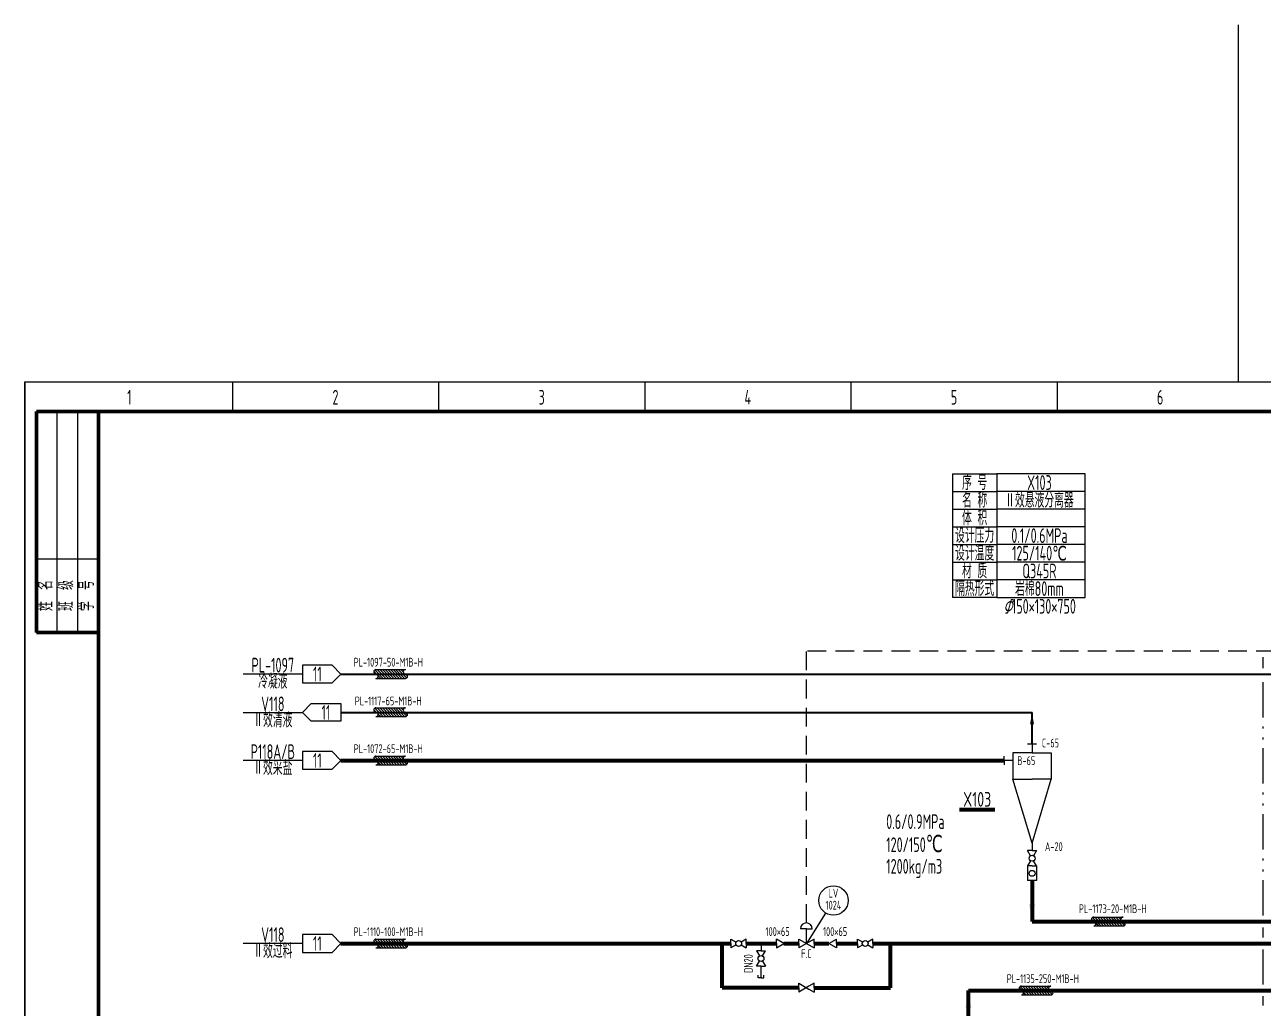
# Model space of a CAD drawing. Header units: millimetres. Extents: x 2658 to 4453, y -1069 to 608.
# Drawn here: x 2657.7 to 3078.2, y 273.8 to 607.6 of the extents above; entities that cross this region are included whole.
import ezdxf

# ---------------------------------------------------------------- set-up
doc = ezdxf.new("R2010")
doc.units = ezdxf.units.MM
doc.header["$MEASUREMENT"] = 0
doc.linetypes.add('ACAD_ISO12W100', pattern=[22.4, 12, -3, 0.7, -3, 0.7, -3])
doc.linetypes.add('HIDDEN', pattern=[9.525, 6.35, -3.175])
for name, color, linetype, lineweight in [('0-图框', 7, 'Continuous', 15), ('1-主物流管线（粗）', 7, 'Continuous', 70), ('2-辅助物流（中）', 7, 'Continuous', 35), ('细实线', 7, 'Continuous', 18)]:
    doc.layers.add(name, color=color, linetype=linetype, lineweight=lineweight)
doc.styles.add('国标汉字', font='gbenor.shx', dxfattribs={"width": 0.7, "height": 5, "bigfont": 'gbcbig.shx'})

msp = doc.modelspace()

# ---------------------------------------------------------------- hatches: boundary and pattern name
h = msp.add_hatch()
h.set_pattern_fill('ANSI31', color=256, scale=0.2, angle=90)
h.set_pattern_definition([(135, (-3527.9154, -1566.13455), (-0.449012806, -0.449012806), [])])
h.paths.add_polyline_path([(2776.9, 388.7, 1), (2776.9, 387.2, -1), (2776.9, 385.7), (2786.9, 385.7, 1), (2786.9, 387.2, -1), (2786.9, 388.7)])
h = msp.add_hatch()
h.set_pattern_fill('ANSI31', color=256, scale=0.2, angle=90)
h.set_pattern_definition([(135, (-3527.9154, -1579.10104), (-0.449012806, -0.449012806), [])])
h.paths.add_polyline_path([(2776.9, 375.73, 1), (2776.9, 374.23, -1), (2776.9, 372.73), (2786.9, 372.73, 1), (2786.9, 374.23, -1), (2786.9, 375.73)])
h = msp.add_hatch()
h.set_pattern_fill('ANSI31', color=256, scale=0.2, angle=90)
h.set_pattern_definition([(135, (-3527.9154, -1595.4839), (-0.449012806, -0.449012806), [])])
h.paths.add_polyline_path([(2776.9, 359.35, 1), (2776.9, 357.85, -1), (2776.9, 356.35), (2786.9, 356.35, 1), (2786.9, 357.85, -1), (2786.9, 359.35)])
h = msp.add_hatch()
h.set_pattern_fill('ANSI31', color=256, scale=0.2, angle=90)
h.set_pattern_definition([(135, (-3284.23936, -1650.1568), (-0.449012806, -0.449012806), [])])
h.paths.add_polyline_path([(3020.58, 304.68, 1), (3020.58, 303.18, -1), (3020.58, 301.68), (3030.58, 301.68, 1), (3030.58, 303.18, -1), (3030.58, 304.68)])
h = msp.add_hatch()
h.set_pattern_fill('ANSI31', color=256, scale=0.2, angle=90)
h.set_pattern_definition([(135, (-3527.9154, -1657.6055), (-0.449012806, -0.449012806), [])])
h.paths.add_polyline_path([(2776.9, 297.23, 1), (2776.9, 295.73, -1), (2776.9, 294.23), (2786.9, 294.23, 1), (2786.9, 295.73, -1), (2786.9, 297.23)])
h = msp.add_hatch()
h.set_pattern_fill('ANSI31', color=256, scale=0.2, angle=90)
h.set_pattern_definition([(135, (-3308.79195, -1673.5391), (-0.449012806, -0.449012806), [])])
h.paths.add_polyline_path([(2996.03, 281.29, 1), (2996.03, 279.79, -1), (2996.03, 278.29), (3006.03, 278.29, 1), (3006.03, 279.79, -1), (3006.03, 281.29)])

# ---------------------------------------------------------------- linework, layer by layer
for p, q in [((3069.65, 607.55), (3069.65, 486.32)), ((2657.65, 486.32), (3498.65, 486.32)), ((2658.15, 486.32), (3458.15, 486.32)), ((2752, 387.2), (2731.77, 387.2)), ((2752, 387.2), (2750.49, 387.2)), ((2752, 390.2), (2752, 384.2)), ((2762, 390.2), (2752, 390.2)), ((2765, 387.2), (2762, 390.2)), ((2762, 384.2), (2765, 387.2)), ((2776.9, 388.7), (2786.9, 388.7)), ((2752, 384.2), (2762, 384.2)), ((2776.9, 385.7), (2786.9, 385.7)), ((2751.92, 374.15), (2754.92, 377.15)), ((2754.92, 377.15), (2764.92, 377.15)), ((2764.92, 377.15), (2764.92, 371.15)), ((2776.9, 375.73), (2786.9, 375.73)), ((2752, 374.06), (2731.77, 374.06)), ((2754.92, 371.15), (2751.92, 374.15)), ((2764.92, 371.15), (2754.92, 371.15)), ((2764.92, 374.15), (2766.43, 374.15)), ((2776.9, 372.73), (2786.9, 372.73)), ((2998.16, 363.5), (3001.16, 363.5)), ((2999.66, 363.5), (2999.66, 360.5)), ((2752, 357.85), (2731.77, 357.85)), ((2752, 357.85), (2750.49, 357.85)), ((2752, 360.85), (2752, 354.85)), ((2762, 360.85), (2752, 360.85)), ((2765, 357.85), (2762, 360.85)), ((2762, 354.85), (2765, 357.85)), ((2776.9, 359.35), (2786.9, 359.35)), ((2990.16, 357.85), (2990.16, 359.35)), ((2993.16, 357.85), (2990.16, 357.85)), ((2990.16, 357.85), (2990.16, 356.35)), ((2999.66, 360.5), (2993.16, 360.5)), ((2993.16, 360.5), (2993.16, 351.5)), ((2999.66, 360.5), (3006.16, 360.5)), ((3006.16, 360.5), (3006.16, 351.5)), ((2752, 354.85), (2762, 354.85)), ((2776.9, 356.35), (2786.9, 356.35)), ((2993.16, 351.5), (2999.66, 351.5)), ((2999.66, 329.84), (2993.16, 351.5)), ((3006.16, 351.5), (2999.66, 351.5)), ((2999.66, 329.84), (3006.16, 351.5)), ((2999.66, 329.84), (2999.66, 327.26)), ((2999.66, 327.26), (2998.16, 327.26)), ((2999.16, 325.53), (2998.16, 327.26)), ((2999.16, 323.8), (2998.16, 322.07)), ((2999.66, 327.26), (3001.16, 327.26)), ((3001.16, 327.26), (3000.16, 325.53)), ((3001.16, 322.07), (3000.16, 323.8)), ((2999.66, 322.07), (2998.16, 322.07)), ((2998.16, 322.07), (2998.16, 317.07)), ((2999.66, 322.07), (3001.16, 322.07)), ((3001.16, 322.07), (3001.16, 317.07)), ((3001.16, 317.07), (2998.16, 317.07)), ((2929.56, 306.08), (2923.03, 295.73)), ((3020.58, 304.68), (3030.58, 304.68)), ((2752, 298.73), (2752, 292.73)), ((2762, 298.73), (2752, 298.73)), ((2765, 295.73), (2762, 298.73)), ((2923.03, 300.73), (2921.03, 300.73)), ((2923.03, 295.73), (2923.03, 300.73)), ((2923.03, 300.73), (2925.03, 300.73)), ((3020.58, 301.68), (3030.58, 301.68)), ((2752, 295.73), (2750.49, 295.73)), ((2762, 292.73), (2765, 295.73)), ((2776.9, 297.23), (2786.9, 297.23)), ((2897.43, 295.73), (2897.43, 297.23)), ((2897.43, 297.23), (2899.16, 296.23)), ((2897.43, 295.73), (2897.43, 294.23)), ((2899.16, 295.23), (2897.43, 294.23)), ((2902.63, 297.23), (2900.9, 296.23)), ((2900.9, 295.23), (2902.63, 294.23)), ((2902.63, 295.73), (2902.63, 297.23)), ((2902.63, 295.73), (2902.63, 294.23)), ((2902.63, 295.73), (2905.13, 295.73)), ((2907.63, 295.73), (2907.63, 293.23)), ((2912.84, 295.72), (2912.84, 297.22)), ((2915.43, 295.73), (2912.84, 297.22)), ((2912.84, 295.73), (2912.84, 294.23)), ((2912.84, 294.23), (2915.43, 295.73)), ((2920.43, 295.73), (2920.43, 297.23)), ((2920.43, 297.23), (2923.9, 295.23)), ((2923.9, 296.23), (2920.43, 294.23)), ((2920.43, 295.73), (2920.43, 294.23)), ((2923.02, 295.73), (2923.04, 295.73)), ((2925.63, 297.23), (2923.9, 296.23)), ((2923.9, 295.23), (2925.63, 294.23)), ((2925.63, 295.73), (2925.63, 297.23)), ((2925.63, 295.73), (2925.63, 294.23)), ((2930.63, 295.73), (2933.22, 297.22)), ((2933.22, 294.23), (2930.63, 295.73)), ((2933.22, 295.72), (2933.22, 297.22)), ((2933.22, 295.73), (2933.22, 294.23)), ((2940.43, 295.73), (2940.43, 297.23)), ((2940.43, 297.23), (2942.16, 296.23)), ((2940.43, 295.73), (2940.43, 294.23)), ((2942.16, 295.23), (2940.43, 294.23)), ((2945.63, 297.23), (2943.9, 296.23)), ((2943.9, 295.23), (2945.63, 294.23)), ((2945.63, 295.73), (2945.63, 297.23)), ((2945.63, 295.73), (2945.63, 294.23)), ((2752, 292.73), (2762, 292.73)), ((2776.9, 294.23), (2786.9, 294.23)), ((2907.63, 293.23), (2906.13, 293.23)), ((2906.13, 293.23), (2907.13, 291.49)), ((2907.63, 293.23), (2909.13, 293.23)), ((2908.13, 291.49), (2909.13, 293.23)), ((2906.13, 288.03), (2907.13, 289.76)), ((2907.63, 288.03), (2906.13, 288.03)), ((2907.63, 288.03), (2909.13, 288.03)), ((2907.63, 284.03), (2907.63, 288.03)), ((2908.13, 289.76), (2909.13, 288.03)), ((2906.63, 284.03), (2906.63, 285.03)), ((2907.63, 284.03), (2906.63, 284.03)), ((2907.63, 284.03), (2908.63, 284.03)), ((2908.63, 284.03), (2908.63, 285.03)), ((2920.43, 280.73), (2920.43, 282.23)), ((2920.43, 282.23), (2923.9, 280.23)), ((2925.63, 282.23), (2923.9, 281.23)), ((2925.63, 280.73), (2925.63, 282.23)), ((2923.9, 281.23), (2920.43, 279.23)), ((2920.43, 280.73), (2920.43, 279.23)), ((2923.9, 280.23), (2925.63, 279.23)), ((2925.63, 280.73), (2925.63, 279.23)), ((2996.03, 281.29), (3006.03, 281.29)), ((2996.03, 278.29), (3006.03, 278.29))]:
    msp.add_line(p, q)
at = {"linetype": 'HIDDEN'}
for p in [(2923.03, 302.73), (3244.04, 394.95)]:
    msp.add_line(p, (2923.03, 394.95), dxfattribs=at)
at = {"linetype": 'ACAD_ISO12W100'}
for p, q in [((3078.15, 389.2), (3078.15, 392.95)), ((3078.15, 305.18), (3078.15, 385.2)), ((3078.15, 297.73), (3078.15, 301.18)), ((3078.15, 281.8), (3078.15, 293.73)), ((3078.15, 274.73), (3078.15, 277.8))]:
    msp.add_line(p, q, dxfattribs=at)
at = {"lineweight": 70}
msp.add_line((2975.03, 341.16), (2987.03, 341.16), dxfattribs=at)
at = {"linetype": 'ByBlock'}
msp.add_line((2750.49, 295.73), (2731.77, 295.73), dxfattribs=at)
for centre, radius in [((2999.66, 324.66), 1), ((2999.66, 319.55), 1), ((2932.22, 310.31), 5), ((2900.03, 295.73), 1), ((2943.03, 295.73), 1), ((2907.63, 290.63), 1)]:
    msp.add_circle(centre, radius)
for centre, radius, start, end in [((2776.9, 387.95), 0.75, 90, 270), ((2776.9, 386.45), 0.75, 270, 90), ((2786.9, 387.95), 0.75, 90, 270), ((2786.9, 386.45), 0.75, 270, 90), ((2776.9, 374.98), 0.75, 90, 270), ((2786.9, 374.98), 0.75, 90, 270), ((2776.9, 373.48), 0.75, 270, 90), ((2786.9, 373.48), 0.75, 270, 90), ((2776.9, 358.6), 0.75, 90, 270), ((2776.9, 357.1), 0.75, 270, 90), ((2786.9, 358.6), 0.75, 90, 270), ((2786.9, 357.1), 0.75, 270, 90), ((3020.58, 303.93), 0.75, 90, 270), ((3020.58, 302.43), 0.75, 270, 90), ((3030.58, 303.93), 0.75, 90, 270), ((3030.58, 302.43), 0.75, 270, 90), ((2923.03, 300.73), 2, 0, 180), ((2776.9, 296.48), 0.75, 90, 270), ((2776.9, 294.98), 0.75, 270, 90), ((2786.9, 296.48), 0.75, 90, 270), ((2786.9, 294.98), 0.75, 270, 90), ((2996.03, 280.54), 0.75, 90, 270), ((2996.03, 279.04), 0.75, 270, 90), ((3006.03, 280.54), 0.75, 90, 270), ((3006.03, 279.04), 0.75, 270, 90)]:
    msp.add_arc(centre, radius, start, end)
for points in [[(2998.99, 370.15), (2999.66, 374.15), (3000.32, 370.15)], [(2998.66, 309.18), (2999.66, 303.18), (3000.66, 309.18)], [(2977.05, 273.8), (2978.05, 279.8), (2979.05, 273.8)]]:
    msp.add_solid(points)
at = {"layer": '0-图框', "color": 7, "lineweight": 18}
for p, q in [((2657.65, 486.32), (3498.65, 486.32)), ((2657.65, 486.32), (2657.65, -107.68)), ((2728.15, 486.32), (2728.15, 476.32)), ((2798.15, 486.32), (2798.15, 476.32)), ((2868.15, 486.32), (2868.15, 476.32)), ((2938.15, 486.32), (2938.15, 476.32)), ((3008.15, 486.32), (3008.15, 476.32))]:
    msp.add_line(p, q, dxfattribs=at)
at = {"layer": '0-图框', "lineweight": 60}
for p, q in [((2682.65, 476.32), (2661.65, 476.32)), ((2661.65, 476.32), (2661.65, 401.32)), ((2661.65, 401.32), (2682.65, 401.32))]:
    msp.add_line(p, q, dxfattribs=at)
at = {"layer": '0-图框', "lineweight": -3}
for p, q in [((2668.65, 401.32), (2668.65, 476.32)), ((2675.65, 401.32), (2675.65, 476.32)), ((2661.65, 426.32), (2682.65, 426.32))]:
    msp.add_line(p, q, dxfattribs=at)
at = {"layer": '0-图框', "color": 7, "lineweight": 18}
msp.add_lwpolyline([(2657.65, 486.32), (3498.65, 486.32), (3498.65, -107.68), (2657.65, -107.68)], close=True, dxfattribs=at)
at = {"layer": '0-图框'}
msp.add_lwpolyline([(2657.65, 486.32), (3498.65, 486.32), (3498.65, -107.68), (2657.65, -107.68)], close=True, dxfattribs=at)
at = {"layer": '0-图框', "color": 7, "lineweight": 60}
msp.add_lwpolyline([(2682.65, 476.32), (3488.65, 476.32), (3488.65, -97.68), (2682.65, -97.68)], close=True, dxfattribs=at)
at = {"layer": '1-主物流管线（粗）'}
for p, q in [((2765, 357.85), (2990.16, 357.85)), ((2999.66, 317.07), (2999.66, 303.18)), ((2999.66, 303.18), (3150.67, 303.18)), ((2765, 295.73), (2897.43, 295.73)), ((2894.43, 280.73), (2894.43, 295.73)), ((2902.63, 295.73), (2912.84, 295.73)), ((2915.43, 295.73), (2920.43, 295.73)), ((2925.63, 295.73), (2930.64, 295.73)), ((2933.22, 295.73), (2940.43, 295.73)), ((2945.63, 295.73), (3150.67, 295.74)), ((2951.63, 280.7), (2951.64, 295.7)), ((2920.43, 280.73), (2894.43, 280.73)), ((2925.63, 280.73), (2951.63, 280.7)), ((2978.05, 237.94), (2978.05, 279.8)), ((2978.05, 279.8), (3154.79, 279.8))]:
    msp.add_line(p, q, dxfattribs=at)
at = {"layer": '2-辅助物流（中）'}
for p, q in [((2765, 387.2), (3159.63, 387.2)), ((2764.92, 374.15), (2999.66, 374.15)), ((2999.66, 363.5), (2999.66, 374.15))]:
    msp.add_line(p, q, dxfattribs=at)
at = {"layer": '细实线'}
for p, q in [((2972.67, 455.17), (2972.67, 413.17)), ((2972.67, 455.17), (2987.67, 455.17)), ((2987.67, 455.17), (2987.67, 413.17)), ((3017.67, 455.17), (2987.67, 455.17)), ((3017.67, 413.17), (3017.67, 455.17)), ((2972.67, 449.17), (2987.67, 449.17)), ((3017.67, 449.17), (2987.67, 449.17)), ((2972.67, 443.17), (2987.67, 443.17)), ((3017.67, 443.17), (2987.67, 443.17)), ((2972.67, 437.17), (2987.67, 437.17)), ((3017.67, 437.17), (2987.67, 437.17)), ((2972.67, 431.17), (2987.67, 431.17)), ((3017.67, 431.17), (2987.67, 431.17)), ((2972.67, 425.17), (2987.67, 425.17)), ((3017.67, 425.17), (2987.67, 425.17)), ((2972.67, 419.17), (2987.67, 419.17)), ((3017.67, 419.17), (2987.67, 419.17)), ((2987.67, 413.17), (2972.67, 413.17)), ((2987.67, 413.17), (3017.67, 413.17))]:
    msp.add_line(p, q, dxfattribs=at)

# ---------------------------------------------------------------- texts
at = {"style": '国标汉字', "width": 0.7}
for s, p in [('C-65', (3002.99, 362.29, 180)), ('B-65', (2994.67, 356.29, 180)), ('A-20', (3004.04, 327.11, 180)), ('PL-1173-20-M1B-H', (3015.59, 306.03, 180)), ('PL-1135-250-M1B-H', (2991.06, 282.3, 180))]:
    msp.add_text(s, height=3, dxfattribs=at).set_placement(p)
at = {"attachment_point": 5, "style": '国标汉字'}
for s, width, insert, char_height in [('序 号', 15, (2980.17, 452.17), 5), ('X103', 15, (3002.17, 452.17), 5), ('名 称', 15, (2980.17, 446.17), 5), ('Ⅱ效悬液分离器', 29.1213, (3002.17, 446.17), 5), ('体 积', 15, (2980.17, 440.17), 5), ('设计压力', 15, (2980.17, 434.17), 5), ('0.1/0.6MPa', 29.1213, (3002.17, 434.17), 5), ('设计温度', 15, (2980.17, 428.17), 5), ('125/140℃', 29.1213, (3002.17, 428.17), 5), ('材 质', 15, (2980.17, 422.17), 5), ('Q345R', 29.1213, (3002.17, 422.17), 5), ('隔热形式', 15, (2980.17, 416.17), 5), ('岩棉80mm', 29.1213, (3002.17, 416.17), 5), ('{\\Q15;Φ}150×130×750', 29.1213, (3002.17, 410.17), 5), ('PL-1097', 20.2367, (2741.88, 390.2), 5), ('PL-1097-50-M1B-H', 40, (2781.07, 391.2), 3), ('冷凝液', 20.2367, (2741.88, 384.7), 5), ('11', 10, (2757, 387.2), 5), ('V118', 20.2367, (2741.88, 377.06), 5), ('PL-1117-65-M1B-H', 40, (2781.07, 378.06), 3), ('Ⅱ效清液', 20.2367, (2741.88, 371.56), 5), ('11', 10, (2759.92, 374.15), 5), ('P118A/B', 20.2367, (2741.88, 360.85), 5), ('PL-1072-65-M1B-H', 40, (2781.07, 361.85), 3), ('Ⅱ效采盐', 20.2367, (2741.88, 355.35), 5), ('11', 10, (2757, 357.85), 5), ('{\\W0.8;X103}', 16, (2981.03, 344.66), 5), ('LV', 10, (2932.22, 312.81), 3), ('1024', 10, (2932.22, 308.74), 3), ('V118', 20.2367, (2741.88, 298.73), 5), ('PL-1110-100-M1B-H', 40, (2781.07, 299.73), 3), ('100×65', 13.2832, (2913.27, 299.78), 3), ('100×65', 13.2832, (2932.79, 299.78), 3), ('Ⅱ效过料', 20.2367, (2741.88, 293.23), 5), ('11', 10, (2757, 295.73), 5), ('F.C', 5.1962, (2923.03, 292.28), 3)]:
    msp.add_mtext_dynamic_manual_height_columns(s, width=width, gutter_width=25, heights=[0], dxfattribs=dict(at, insert=insert, char_height=char_height))
at = {"insert": (2950.14, 339.59), "char_height": 5, "attachment_point": 1, "line_spacing_factor": 0.84, "style": '国标汉字'}
msp.add_mtext_dynamic_manual_height_columns('0.6/0.9MPa\\P120/150{\\H1.16667x;℃}\\P1200kg/m3', width=24.4272, gutter_width=25, heights=[0], dxfattribs=at)
at = {"insert": (2903.34, 288.92), "char_height": 3, "attachment_point": 5, "rotation": 90, "style": '国标汉字'}
msp.add_mtext_dynamic_manual_height_columns('DN20', width=5.1962, gutter_width=25, heights=[0], dxfattribs=at)
at = {"layer": '0-图框', "color": 7, "lineweight": 18, "char_height": 5, "attachment_point": 5, "style": '国标汉字'}
for s, insert in [('1', (2693.15, 481.13)), ('2', (2763.15, 481.13)), ('3', (2833.15, 481.13)), ('4', (2903.15, 481.13)), ('5', (2973.15, 481.13)), ('6', (3043.15, 481.13))]:
    msp.add_mtext_dynamic_manual_height_columns(s, width=70, gutter_width=12.5, heights=[0], dxfattribs=dict(at, insert=insert))
at = {"layer": '0-图框', "color": 7, "lineweight": 18, "char_height": 5, "attachment_point": 5, "rotation": 90, "style": '国标汉字'}
for s, insert in [('\\pxqc,t3;姓  名', (2664.65, 413.82)), ('\\pxqc,t3;班  级', (2671.65, 413.82)), ('\\pxqc,t3;学  号', (2678.65, 413.82))]:
    msp.add_mtext_dynamic_manual_height_columns(s, width=25, gutter_width=12.5, heights=[0], dxfattribs=dict(at, insert=insert))

doc.saveas('drawing.dxf')
